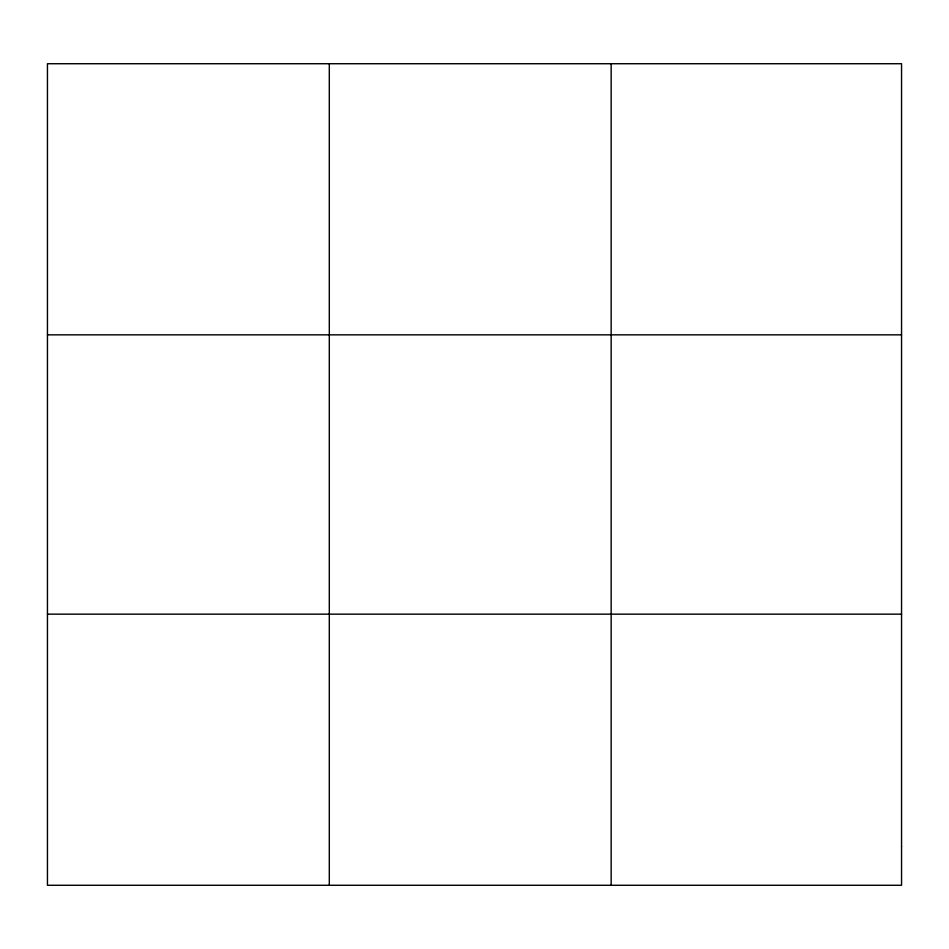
<?xml version="1.0" encoding="UTF-8"?>
<svg xmlns="http://www.w3.org/2000/svg" width="949" height="949" viewBox="0 0 949 949"><rect width="100%" height="100%" fill="white"/><g stroke="black" fill="none" stroke-linecap="round" stroke-linejoin="round"><path stroke-width="1.42" d="M329.303 63.725L329.303 885.275M611.156 63.725L611.156 885.275M47.45 334.843L901.55 334.843M47.45 614.157L901.55 614.157M901.55 846.544L901.55 885.275L47.45 885.275L47.45 63.725L901.55 63.725L901.55 846.544"/></g></svg>
